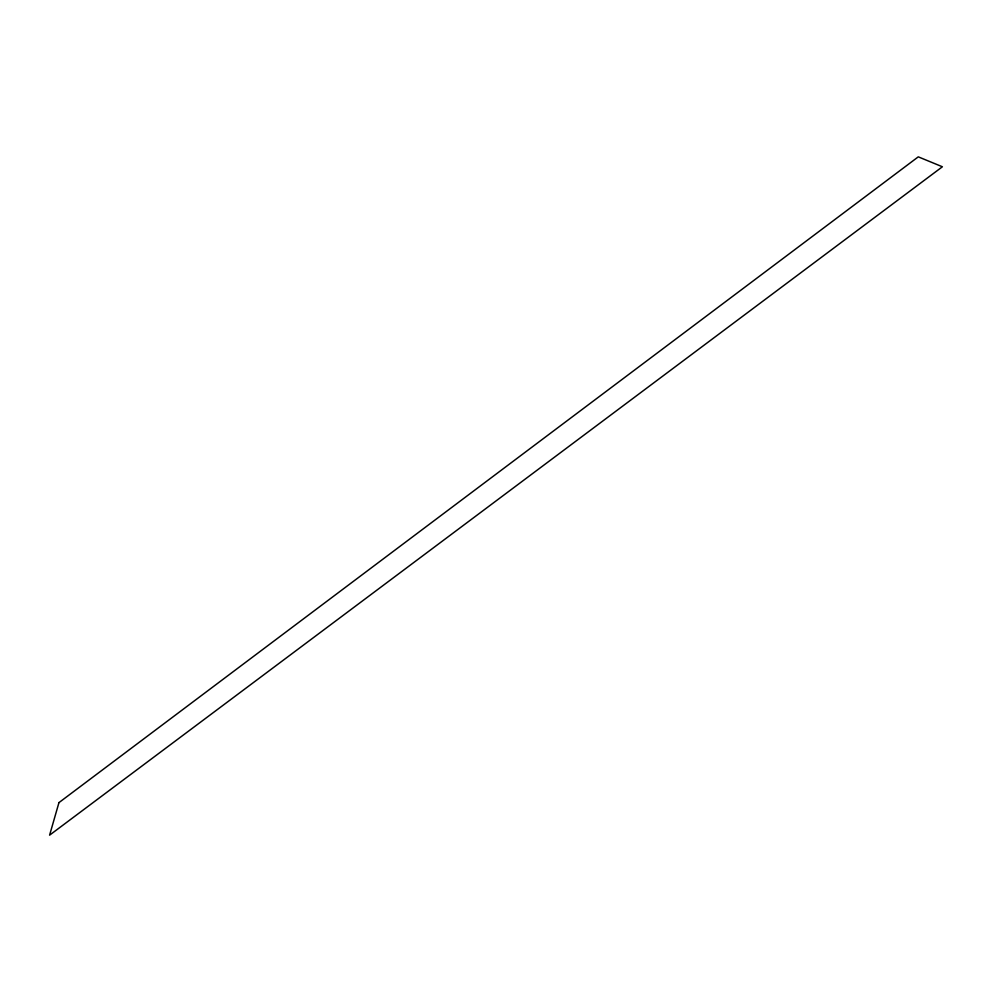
<?xml version="1.0" encoding="UTF-8"?>
<svg xmlns="http://www.w3.org/2000/svg" width="992" height="992" viewBox="0 0 992 992"><rect width="100%" height="100%" fill="white"/><g stroke="black" fill="none" stroke-linecap="round" stroke-linejoin="round"><path stroke-width="1.49" d="M58.95 802.615L49.6 835.152L942.4 166.768L918.282 156.848L58.95 802.615"/></g></svg>
